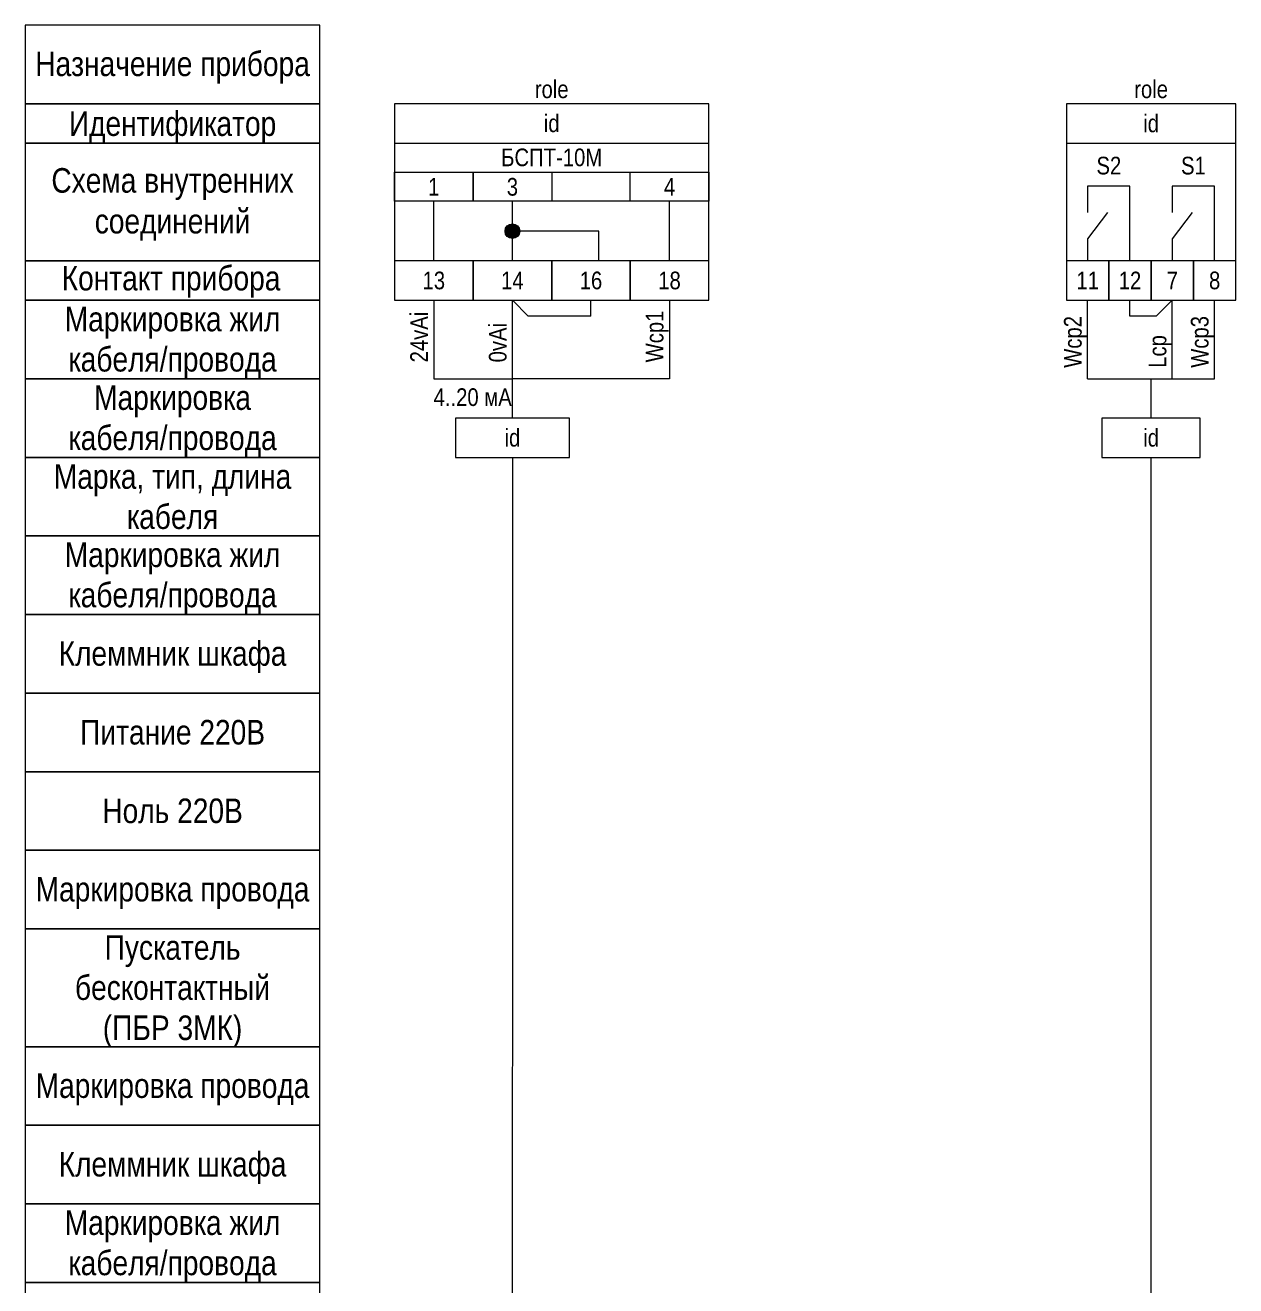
# Model space of a CAD drawing. Header units: millimetres. Extents: x -4644 to -4261, y -11677 to -11424.
# Drawn here: x -4643.7 to -4520.4, y -11552.3 to -11423.9 of the extents above; entities that cross this region are included whole.
import ezdxf

# ---------------------------------------------------------------- set-up
doc = ezdxf.new("R2010")
doc.units = ezdxf.units.MM
doc.header["$MEASUREMENT"] = 0
doc.linetypes.add('Штриховая', pattern=[2000, 1000, -1000])
for name, color, linetype, lineweight in [('0_names_Ном._пера__1', 7, 'Continuous', 15), ('0_Ном._пера__1', 7, 'Continuous', 15), ('1_names_Ном._пера__1', 7, 'Continuous', 15), ('1_Ном._пера__1', 7, 'Continuous', 15), ('title_Ном._пера__1', 7, 'Continuous', 15)]:
    doc.layers.add(name, color=color, linetype=linetype, lineweight=lineweight)
doc.styles.add('СГЕНЕРИР_СТИЛЬ_1', font='ARIALN.TTF')

# ---------------------------------------------------------------- blocks, each defined once
blk = doc.blocks.new('Линия_32', base_point=(-4585.3, -11444.89))
at = {"linetype": 'Continuous', "lineweight": 0, "true_color": 0x000000}
blk.add_hatch(color=18, dxfattribs=at).paths.add_polyline_path([(-4594.84, -11444.89), (-4594.79, -11445.17), (-4594.62, -11445.42), (-4594.38, -11445.58), (-4594.09, -11445.64), (-4593.81, -11445.58), (-4593.56, -11445.42), (-4593.4, -11445.17), (-4593.34, -11444.89), (-4593.4, -11444.6), (-4593.56, -11444.36), (-4593.81, -11444.19), (-4594.09, -11444.14), (-4594.38, -11444.19), (-4594.62, -11444.36), (-4594.79, -11444.6)])
at = {"layer": '0_Ном._пера__1', "color": 7, "linetype": 'Continuous', "lineweight": 15}
blk.add_line((-4585.3, -11444.89), (-4593.34, -11444.89), dxfattribs=at)
blk.add_circle((-4594.09, -11444.89), 0.75, dxfattribs=at)

msp = doc.modelspace()

# ---------------------------------------------------------------- linework, layer by layer
at = {"layer": '0_Ном._пера__1', "color": 7, "linetype": 'Штриховая', "lineweight": 15}
for p, q in [((-4606.09, -11435.92), (-4606.09, -11447.92)), ((-4574.09, -11447.92), (-4574.09, -11435.92))]:
    msp.add_line(p, q, dxfattribs=at)
at = {"layer": '0_Ном._пера__1', "color": 7, "linetype": 'Continuous', "lineweight": 15}
for p, q in [((-4606.09, -11438.89), (-4574.09, -11438.89)), ((-4606.09, -11441.85), (-4606.09, -11438.89)), ((-4574.09, -11438.89), (-4574.09, -11441.85)), ((-4574.09, -11441.85), (-4606.09, -11441.85)), ((-4602.09, -11447.92), (-4602.09, -11441.85)), ((-4594.09, -11447.92), (-4594.09, -11441.85)), ((-4578.09, -11447.92), (-4578.09, -11441.85)), ((-4585.3, -11447.92), (-4585.3, -11444.89)), ((-4594.09, -11463.92), (-4594.09, -11451.92)), ((-4594.09, -11451.92), (-4592.47, -11453.55)), ((-4586.09, -11453.55), (-4586.09, -11451.92)), ((-4586.09, -11453.55), (-4592.47, -11453.55))]:
    msp.add_line(p, q, dxfattribs=at)
for points in [[(-4606.09, -11435.92), (-4574.09, -11435.92), (-4574.09, -11431.92), (-4606.09, -11431.92)], [(-4606.09, -11451.92), (-4598.09, -11451.92), (-4598.09, -11447.92), (-4606.09, -11447.92)], [(-4598.09, -11451.92), (-4590.09, -11451.92), (-4590.09, -11447.92), (-4598.09, -11447.92)], [(-4590.09, -11451.92), (-4582.09, -11451.92), (-4582.09, -11447.92), (-4590.09, -11447.92)], [(-4582.09, -11451.92), (-4574.09, -11451.92), (-4574.09, -11447.92), (-4582.09, -11447.92)], [(-4599.89, -11467.92), (-4588.29, -11467.92), (-4588.29, -11463.92), (-4599.89, -11463.92)]]:
    msp.add_lwpolyline(points, close=True, dxfattribs=at)
at = {"layer": '0_Ном._пера__1', "color": 7, "linetype": 'Continuous', "lineweight": 15, "flags": 128}
for points in [[(-4606.09, -11438.89), (-4598.09, -11438.89), (-4598.09, -11441.85), (-4606.09, -11441.85)], [(-4598.09, -11438.89), (-4590.09, -11438.89), (-4590.09, -11441.85), (-4598.09, -11441.85)], [(-4582.09, -11438.89), (-4574.09, -11438.89), (-4574.09, -11441.85), (-4582.09, -11441.85)]]:
    msp.add_lwpolyline(points, close=True, dxfattribs=at)
at = {"layer": '0_Ном._пера__1', "color": 7, "linetype": 'Continuous', "lineweight": 15}
for points in [[(-4602.09, -11451.92), (-4602.09, -11459.92), (-4594.09, -11459.92)], [(-4578.09, -11451.92), (-4578.09, -11459.92), (-4594.09, -11459.92)], [(-4594.09, -11467.92), (-4594.11, -11591.92)]]:
    msp.add_lwpolyline(points, dxfattribs=at)
at = {"layer": '1_Ном._пера__1', "color": 7, "linetype": 'Штриховая', "lineweight": 15}
for p, q in [((-4520.44, -11431.92), (-4537.67, -11431.92)), ((-4537.67, -11435.92), (-4537.67, -11447.92)), ((-4520.44, -11447.92), (-4520.44, -11435.92))]:
    msp.add_line(p, q, dxfattribs=at)
at = {"layer": '1_Ном._пера__1', "color": 7, "linetype": 'Continuous', "lineweight": 15}
for p, q in [((-4531.21, -11440.3), (-4535.52, -11440.3)), ((-4535.52, -11440.3), (-4535.52, -11442.99)), ((-4531.21, -11447.92), (-4531.21, -11440.3)), ((-4522.59, -11440.3), (-4526.9, -11440.3)), ((-4526.9, -11440.3), (-4526.9, -11442.99)), ((-4522.59, -11447.92), (-4522.59, -11440.3)), ((-4533.49, -11442.99), (-4535.52, -11445.67)), ((-4524.88, -11442.99), (-4526.9, -11445.67)), ((-4535.52, -11445.67), (-4535.52, -11447.92)), ((-4526.9, -11445.67), (-4526.9, -11447.92)), ((-4535.52, -11459.92), (-4535.52, -11451.92)), ((-4531.21, -11453.55), (-4531.21, -11451.92)), ((-4526.9, -11451.92), (-4528.53, -11453.55)), ((-4526.9, -11459.92), (-4526.9, -11451.92)), ((-4522.59, -11459.92), (-4522.59, -11451.92)), ((-4528.53, -11453.55), (-4531.21, -11453.55)), ((-4535.52, -11459.92), (-4522.59, -11459.92)), ((-4529.06, -11463.92), (-4529.06, -11459.92)), ((-4529.06, -11570.07), (-4529.06, -11467.92))]:
    msp.add_line(p, q, dxfattribs=at)
for points in [[(-4537.67, -11435.92), (-4520.44, -11435.92), (-4520.44, -11431.92), (-4537.67, -11431.92)], [(-4537.67, -11451.92), (-4533.36, -11451.92), (-4533.36, -11447.92), (-4537.67, -11447.92)], [(-4533.36, -11451.92), (-4529.06, -11451.92), (-4529.06, -11447.92), (-4533.36, -11447.92)], [(-4529.06, -11451.92), (-4524.75, -11451.92), (-4524.75, -11447.92), (-4529.06, -11447.92)], [(-4524.75, -11451.92), (-4520.44, -11451.92), (-4520.44, -11447.92), (-4524.75, -11447.92)], [(-4534.06, -11467.92), (-4524.06, -11467.92), (-4524.06, -11463.92), (-4534.06, -11463.92)]]:
    msp.add_lwpolyline(points, close=True, dxfattribs=at)
at = {"layer": 'title_Ном._пера__1', "color": 7, "linetype": 'Continuous', "lineweight": 15}
for points in [[(-4643.69, -11431.92), (-4613.69, -11431.92), (-4613.69, -11423.92), (-4643.69, -11423.92)], [(-4643.69, -11435.92), (-4613.69, -11435.92), (-4613.69, -11431.92), (-4643.69, -11431.92)], [(-4643.69, -11447.92), (-4613.69, -11447.92), (-4613.69, -11435.92), (-4643.69, -11435.92)], [(-4643.69, -11451.92), (-4613.69, -11451.92), (-4613.69, -11447.92), (-4643.69, -11447.92)], [(-4643.69, -11459.92), (-4613.69, -11459.92), (-4613.69, -11451.92), (-4643.69, -11451.92)], [(-4643.69, -11467.92), (-4613.69, -11467.92), (-4613.69, -11459.92), (-4643.69, -11459.92)], [(-4643.69, -11475.92), (-4613.69, -11475.92), (-4613.69, -11467.92), (-4643.69, -11467.92)], [(-4643.69, -11483.92), (-4613.69, -11483.92), (-4613.69, -11475.92), (-4643.69, -11475.92)], [(-4643.69, -11491.92), (-4613.69, -11491.92), (-4613.69, -11483.92), (-4643.69, -11483.92)], [(-4643.69, -11499.92), (-4613.69, -11499.92), (-4613.69, -11491.92), (-4643.69, -11491.92)], [(-4643.69, -11507.92), (-4613.69, -11507.92), (-4613.69, -11499.92), (-4643.69, -11499.92)], [(-4643.69, -11515.92), (-4613.69, -11515.92), (-4613.69, -11507.92), (-4643.69, -11507.92)], [(-4643.69, -11527.92), (-4613.69, -11527.92), (-4613.69, -11515.92), (-4643.69, -11515.92)], [(-4643.69, -11535.92), (-4613.69, -11535.92), (-4613.69, -11527.92), (-4643.69, -11527.92)], [(-4643.69, -11543.92), (-4613.69, -11543.92), (-4613.69, -11535.92), (-4643.69, -11535.92)], [(-4643.69, -11551.92), (-4613.69, -11551.92), (-4613.69, -11543.92), (-4643.69, -11543.92)], [(-4643.69, -11559.92), (-4613.69, -11559.92), (-4613.69, -11551.92), (-4643.69, -11551.92)]]:
    msp.add_lwpolyline(points, close=True, dxfattribs=at)

# ---------------------------------------------------------------- block references
at = {"color": 7, "linetype": 'Continuous', "lineweight": 15}
msp.add_blockref('Линия_32', (-4585.3, -11444.89), dxfattribs=at)

# ---------------------------------------------------------------- texts
at = {"layer": '0_names_Ном._пера__1', "color": 7, "linetype": 'Continuous', "lineweight": 15, "char_height": 1.8, "style": 'СГЕНЕРИР_СТИЛЬ_1'}
for s, insert, attachment_point in [('\\A1;{\\pqc;\\fArial Narrow|b0|i0|c204|p34;role}', (-4590.09, -11431.37), 8), ('\\A1;{\\pqc;\\fArial Narrow|b0|i0|c204|p34;id}', (-4590.09, -11433.92), 5), ('\\A1;{\\pqc;\\fArial Narrow|b0|i0|c204|p34;id}', (-4594.09, -11465.93), 5)]:
    msp.add_mtext(s, dxfattribs=dict(at, insert=insert, attachment_point=attachment_point))
at = {"layer": '0_names_Ном._пера__1', "color": 7, "linetype": 'Continuous', "lineweight": 15, "char_height": 1.8, "attachment_point": 4, "rotation": 90, "style": 'СГЕНЕРИР_СТИЛЬ_1'}
for s, insert in [('\\A1;{\\pql;\\fArial Narrow|b0|i0|c204|p34;24v\\fArial Narrow|b0|i0|c204|p34;Ai}', (-4603.59, -11458.25)), ('\\A1;{\\pql;\\fArial Narrow|b0|i0|c204|p34;Wcp1}', (-4579.34, -11458.25)), ('\\A1;{\\pql;\\fArial Narrow|b0|i0|c204|p34;0v\\fArial Narrow|b0|i0|c204|p34;Ai}', (-4595.57, -11458.25))]:
    msp.add_mtext(s, dxfattribs=dict(at, insert=insert))
at = {"layer": '0_Ном._пера__1', "color": 7, "linetype": 'Continuous', "lineweight": 15, "char_height": 1.8, "style": 'СГЕНЕРИР_СТИЛЬ_1'}
for s, insert, attachment_point in [('\\A1;{\\pqc;\\fArial Narrow|b0|i0|c204|p34;БСПТ-10М}', (-4590.09, -11437.39), 5), ('\\A1;{\\pqc;\\fArial Narrow|b0|i0|c204|p34;1}', (-4602.09, -11441.27), 8), ('\\A1;{\\pqc;\\fArial Narrow|b0|i0|c204|p34;3}', (-4594.09, -11441.3), 8), ('\\A1;{\\pqc;\\fArial Narrow|b0|i0|c204|p34;4}', (-4578.09, -11441.27), 8), ('\\A1;{\\pqc;\\fArial Narrow|b0|i0|c204|p34;13}', (-4602.09, -11449.92), 5), ('\\A1;{\\pqc;\\fArial Narrow|b0|i0|c204|p34;14}', (-4594.09, -11449.91), 5), ('\\A1;{\\pqc;\\fArial Narrow|b0|i0|c204|p34;16}', (-4586.09, -11449.92), 5), ('\\A1;{\\pqc;\\fArial Narrow|b0|i0|c204|p34;18}', (-4578.09, -11449.92), 5), ('\\A1;{\\pql;\\fArial Narrow|b0|i0|c204|p34;4..20 мА}', (-4602.11, -11461.8), 4)]:
    msp.add_mtext(s, dxfattribs=dict(at, insert=insert, attachment_point=attachment_point))
at = {"layer": '1_names_Ном._пера__1', "color": 7, "linetype": 'Continuous', "lineweight": 15, "char_height": 1.8, "style": 'СГЕНЕРИР_СТИЛЬ_1'}
for s, insert, attachment_point in [('\\A1;{\\pqc;\\fArial Narrow|b0|i0|c204|p34;role}', (-4529.06, -11431.37), 8), ('\\A1;{\\pqc;\\fArial Narrow|b0|i0|c204|p34;id}', (-4529.06, -11433.93), 5), ('\\A1;{\\pqc;\\fArial Narrow|b0|i0|c204|p34;id}', (-4529.06, -11466.85), 8)]:
    msp.add_mtext(s, dxfattribs=dict(at, insert=insert, attachment_point=attachment_point))
at = {"layer": '1_names_Ном._пера__1', "color": 7, "linetype": 'Continuous', "lineweight": 15, "char_height": 1.8, "attachment_point": 4, "rotation": 90, "style": 'СГЕНЕРИР_СТИЛЬ_1'}
for s, insert in [('\\A1;{\\pql;\\fArial Narrow|b0|i0|c204|p34;Wcp2}', (-4536.76, -11458.8)), ('\\A1;{\\pql;\\fArial Narrow|b0|i0|c204|p34;Wcp3}', (-4523.84, -11458.8)), ('\\A1;{\\pql;\\fArial Narrow|b0|i0|c204|p34;L\\fArial Narrow|b0|i0|c204|p34;cp}', (-4528.14, -11458.8))]:
    msp.add_mtext(s, dxfattribs=dict(at, insert=insert))
at = {"layer": '1_Ном._пера__1', "color": 7, "linetype": 'Continuous', "lineweight": 15, "char_height": 1.8, "style": 'СГЕНЕРИР_СТИЛЬ_1'}
for s, insert, attachment_point in [('\\A1;{\\pqc;\\fArial Narrow|b0|i0|c204|p34;S\\fArial Narrow|b0|i0|c204|p34;2}', (-4533.36, -11439.14), 8), ('\\A1;{\\pqc;\\fArial Narrow|b0|i0|c204|p34;S\\fArial Narrow|b0|i0|c204|p34;1}', (-4524.75, -11439.14), 8), ('\\A1;{\\pqc;\\fArial Narrow|b0|i0|c204|p34;1\\fArial Narrow|b0|i0|c204|p34;1}', (-4535.52, -11449.91), 5), ('\\A1;{\\pqc;\\fArial Narrow|b0|i0|c204|p34;12}', (-4531.21, -11449.91), 5), ('\\A1;{\\pqc;\\fArial Narrow|b0|i0|c204|p34;7}', (-4526.9, -11449.92), 5), ('\\A1;{\\pqc;\\fArial Narrow|b0|i0|c204|p34;8}', (-4522.59, -11449.92), 5)]:
    msp.add_mtext(s, dxfattribs=dict(at, insert=insert, attachment_point=attachment_point))
at = {"layer": 'title_Ном._пера__1', "color": 7, "linetype": 'Continuous', "lineweight": 15, "char_height": 2.5, "attachment_point": 5, "style": 'СГЕНЕРИР_СТИЛЬ_1'}
for s, insert in [('\\A1;{\\pqc;\\fArial Narrow|b0|i0|c204|p34;Назначение прибора}', (-4628.69, -11428.23)), ('\\A1;{\\pqc;\\fArial Narrow|b0|i0|c204|p34;Идентификатор}', (-4628.69, -11434.32)), ('\\A1;{\\pqc;\\fArial Narrow|b0|i0|c204|p34;Контакт прибора}', (-4628.84, -11450.05)), ('\\A1;{\\pqc;\\fArial Narrow|b0|i0|c204|p34;Клеммник\\fArial Narrow|b0|i0|c204|p34; шкафа}', (-4628.69, -11488.26)), ('\\A1;{\\pqc;\\fArial Narrow|b0|i0|c204|p34;Питание \\fArial Narrow|b0|i0|c204|p34;220В}', (-4628.69, -11495.92)), ('\\A1;{\\pqc;\\fArial Narrow|b0|i0|c204|p34;Ноль\\fArial Narrow|b0|i0|c204|p34; 220В}', (-4628.69, -11503.92)), ('\\A1;{\\pqc;\\fArial Narrow|b0|i0|c204|p34;Маркировка \\fArial Narrow|b0|i0|c204|p34;провода}', (-4628.69, -11512.26)), ('\\A1;{\\pqc;\\fArial Narrow|b0|i0|c204|p34;Маркировка \\fArial Narrow|b0|i0|c204|p34;провода}', (-4628.69, -11532.26)), ('\\A1;{\\pqc;\\fArial Narrow|b0|i0|c204|p34;Клеммник\\fArial Narrow|b0|i0|c204|p34; шкафа}', (-4628.69, -11540.26))]:
    msp.add_mtext(s, dxfattribs=dict(at, insert=insert))
at = {"layer": 'title_Ном._пера__1', "color": 7, "linetype": 'Continuous', "lineweight": 15, "insert": (-4628.69, -11442.16), "char_height": 2.5, "width": 30, "attachment_point": 5, "line_spacing_factor": 0.996473, "style": 'СГЕНЕРИР_СТИЛЬ_1'}
msp.add_mtext('\\A1;{\\pqc;\\fArial Narrow|b0|i0|c204|p34;Схема внутренних соединений}', dxfattribs=at)
at = {"layer": 'title_Ном._пера__1', "color": 7, "linetype": 'Continuous', "lineweight": 15, "char_height": 2.5, "attachment_point": 5, "style": 'СГЕНЕРИР_СТИЛЬ_1'}
for s, insert, line_spacing_factor in [('\\A1;{\\pqc;\\fArial Narrow|b0|i0|c204|p34;Маркировка жил\\P\\pqc;\\fArial Narrow|b0|i0|c204|p34;кабеля/провода}', (-4628.69, -11456.26), 0.982786), ('\\A1;{\\pqc;\\fArial Narrow|b0|i0|c204|p34;Маркировка\\P\\pqc;\\fArial Narrow|b0|i0|c204|p34;кабеля/провода}', (-4628.69, -11464.26), 0.982786), ('\\A1;{\\pqc;\\fArial Narrow|b0|i0|c204|p34;Марка, тип\\fArial Narrow|b0|i0|c204|p34;, длина\\P\\pqc;\\fArial Narrow|b0|i0|c204|p34;кабеля}', (-4628.69, -11471.93), 0.98101), ('\\A1;{\\pqc;\\fArial Narrow|b0|i0|c204|p34;Маркировка жил\\P\\pqc;\\fArial Narrow|b0|i0|c204|p34;кабеля/провода}', (-4628.69, -11480.26), 0.982786), ('\\A1;{\\pqc;\\fArial Narrow|b0|i0|c204|p34;Пускатель\\P\\pqc;\\fArial Narrow|b0|i0|c204|p34;бесконтактный\\P\\pqc;\\fArial Narrow|b0|i0|c204|p34;(ПБР 3МК)}', (-4628.69, -11522.28), 0.980575), ('\\A1;{\\pqc;\\fArial Narrow|b0|i0|c204|p34;Маркировка жил\\P\\pqc;\\fArial Narrow|b0|i0|c204|p34;кабеля/провода}', (-4628.69, -11548.26), 0.982786)]:
    msp.add_mtext(s, dxfattribs=dict(at, insert=insert, line_spacing_factor=line_spacing_factor))

doc.saveas('drawing.dxf')
